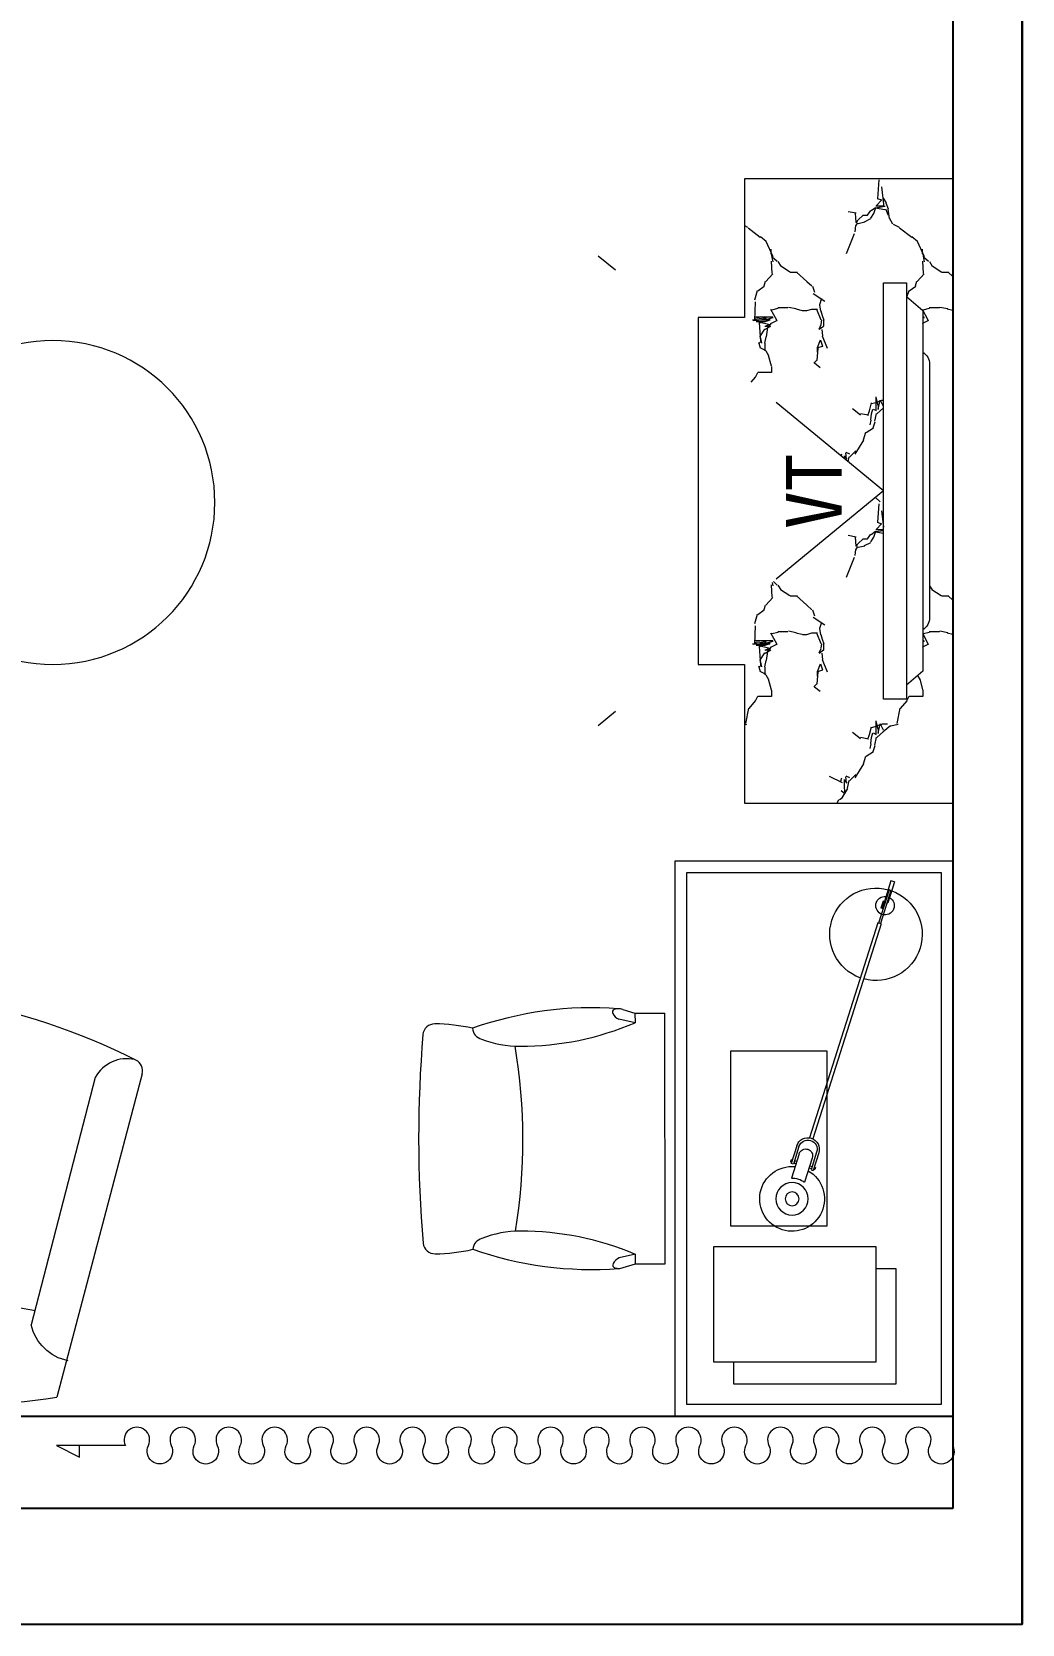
# Model space of a CAD drawing. Header units: millimetres. Extents: x 3162 to 221128, y -144913 to 11496.
# Drawn here: x 32967 to 35107, y -140930 to -137487 of the extents above; entities that cross this region are included whole.
import ezdxf
from ezdxf.enums import TextEntityAlignment as Align
from ezdxf.xclip import XClip

# ---------------------------------------------------------------- set-up
doc = ezdxf.new("R2010")
doc.units = ezdxf.units.MM
doc.header["$LTSCALE"] = 10
doc.header["$XCLIPFRAME"] = 2
doc.linetypes.add('ACAD_ISO03W100', pattern=[30, 12, -18])
doc.layers.get('Defpoints').update_dxf_attribs({"color": 250})
doc.layers.add('FF-Curtain【平面窗帘】', color=32, linetype='Continuous', lineweight=0)
doc.layers.add('FF-【活动成品家具】', color=51, linetype='Continuous', lineweight=0)
for name, color, linetype in [('IFF-FURN-DETAIL', 250, 'Continuous'), ('WALL', 7, 'Continuous'), ('走线及回路标注', 1, 'Continuous')]:
    doc.layers.add(name, color=color, linetype=linetype)
doc.styles.add('ROMANTIC', font='', dxfattribs={"bigfont": 'gbcbig.shx'})
doc.styles.get('ROMANTIC').set_extended_font_data('STXihei')

# ---------------------------------------------------------------- blocks, each defined once
blk = doc.blocks.new('海龙工具_液晶电视')
at = {"color": 251, "linetype": 'ACAD_ISO03W100', "ltscale": 2.5}
for q in [(-507.9, 716), (507.9, 716)]:
    blk.add_line((0, 100), q, dxfattribs=at)
blk.add_line((-450, 50), (450, 50))
at = {"color": 251}
blk.add_line((-300, 15), (300, 15), dxfattribs=at)
blk.add_lwpolyline([(-450, 50), (450, 50), (450, 100), (-450, 100)], close=True)
blk.add_lwpolyline([(-420, 50), (-390, 15), (-300, 15, 0.267949), (-274, 0), (274, 0, 0.267949), (300, 15), (390, 15), (420, 50)], format="xyb")
at = {"color": 250, "style": 'ROMANTIC', "text_generation_flag": 6}
blk.add_text('TV', height=120, rotation=180, dxfattribs=at).set_placement((0.8, 250.3), align=Align.MIDDLE)
blk = doc.blocks.new('液晶电视')
at = {"ltscale": 4}
blk.add_blockref('海龙工具_液晶电视', (0, 0), dxfattribs=at)
blk = doc.blocks.new('海龙_05060884')
at = {"layer": 'FF-【活动成品家具】'}
h = blk.add_hatch(dxfattribs=at)
h.set_pattern_fill('AA大理石深SC800', color=8, scale=700, pattern_type=2)
h.set_pattern_definition([(177.769103, (2569207.35, -1702093.014), (-700.00002183, -2.69e-05), [40.03034, -8366.3405]), (28.1136392, (2569187.35, -1702055.616), (700.0000028, 327.23196765), [26.45461, -5529.00824]), (76.6298055, (2569187.35, -1702002.636), (-1.05e-05, 327.2319275), [14.41496, -3012.71901]), (106.992819, (2569190.68, -1701979.26), (6.7e-06, 327.2319222), [11.40566, -2383.78875]), (21.8355897, (2569187.35, -1701955.89), (699.99999517, 327.2319006), [25.13679, -5253.58526]), (17.3096175, (2569190.68, -1701949.66), (700.0000145, 327.231969), [10.47438, -2189.14444]), (162.690382, (2569167.35, -1702091.46), (-700.0000325, 327.231908), [20.94876, -2178.67006]), (125.490837, (2569147.35, -1702085.22), (-4.3e-05, 327.231901), [17.22434, -1188.48149]), (162.690382, (2569137.35, -1702071.2), (-700.0000325, 327.231908), [10.47438, -2189.14444]), (136.925518, (2569127.35, -1702068.08), (-2e-05, 327.23191), [22.8165, -935.47517]), (3.3442344, (2569084.018, -1702054.058), (700.000013, 4.667e-05), [26.71214, -5582.84048]), (10.5914065, (2569067.35, -1702057.174), (1400.000031, 327.2319727), [16.95554, -3543.70772]), (0, (2569057.35, -1702057.17), (700, 327.23194), [10, -689.99994]), (103.370194, (2569187.35, -1702055.616), (-5.48e-05, 327.2319113), [14.41489, -3012.71901]), (90, (2569184, -1702041.6), (700, -4e-14), [10.90773, -316.32419]), (90, (2569184, -1702030.7), (700, -4e-14), [10.90773, -316.32419]), (78.995121, (2569184.02, -1702019.776), (-2.72e-05, 327.2319559), [17.46185, -3649.52189]), (90, (2569187.35, -1701968.35), (700, -4e-14), [12.46598, -314.76592]), (6.6658365, (2569177.35, -1701951.21), (699.9999705, 1.27e-05), [13.42411, -2805.63262]), (160.679045, (2569177.35, -1701951.21), (-699.9999937, 327.231933), [14.12908, -2952.97835]), (47.485996, (2568894.02, -1702156.9), (700.0000005, 654.4639248), [14.79793, -3092.76646]), (6.1571803, (2568904.018, -1702145.995), (2800.00001973, 327.23192843), [43.58473, -9109.2134]), (31.9352432, (2568947.35, -1702141.32), (699.9999716, 327.2319319), [11.78345, -2462.74511]), (19.3209546, (2568957.35, -1702135.09), (699.999996, 327.2319281), [14.12908, -2952.97835]), (8.8568723, (2568970.68, -1702130.41), (699.9999635, 5.46e-05), [20.24134, -2105.10111]), (30.29957, (2568990.684, -1702127.295), (700.0000166, 327.2319738), [15.44284, -3227.55244]), (61.8626245, (2569004.02, -1702119.5), (-3.7e-05, 327.231936), [14.13664, -1470.21231]), (52.9473395, (2569010.684, -1702107.038), (700.00000455, 981.6958246), [33.192334, -6937.19747]), (51.263996, (2569030.684, -1702080.55), (699.999997, 981.6958529), [15.98128, -3340.08304]), (25.054876, (2569040.68, -1702068.08), (700, -3e-06), [36.79571, -735.91427]), (47.485996, (2569074.02, -1702052.5), (700.0000005, 654.4639248), [14.79793, -3092.76646]), (31.9352432, (2569084.02, -1702041.59), (699.9999716, 327.2319319), [11.78345, -2462.74511]), (56.6470201, (2569094.018, -1702035.36), (700.0000012, 981.6958188), [24.25143, -5068.55181]), (90, (2569107.35, -1702015.1), (700, -4e-14), [15.582476, -311.64945]), (47.485996, (2569107.35, -1701999.52), (700.0000005, 654.4639248), [29.59586, -3077.96853]), (47.485996, (2569127.35, -1701977.704), (700.0000005, 654.4639248), [14.79793, -3092.76646]), (19.3209546, (2569137.35, -1701966.796), (699.999996, 327.2319281), [14.12908, -2952.97835]), (56.2378233, (2569150.684, -1701962.12), (699.99996254, 981.69585345), [29.98968, -6267.84088]), (25.054876, (2568970.68, -1702136.64), (700, -3e-06), [14.71827, -757.99171]), (80.6556929, (2568967.35, -1702156.9), (2.62e-05, 327.2319152), [20.52967, -4290.69354]), (160.679045, (2568980.684, -1702161.58), (-699.9999937, 327.231933), [14.12908, -2952.97835]), (148.064756, (2568990.68, -1702167.81), (-699.999967, 327.2319416), [11.78345, -2462.74511]), (115.424913, (2568997.35, -1702181.834), (-700.000029, 1636.1597197), [15.52817, -3245.38277]), (103.370194, (2569000.684, -1702195.86), (-5.48e-05, 327.2319113), [14.41489, -3012.71901]), (144.961427, (2569007.35, -1702200.53), (-700.0000265, 654.4638884), [8.14233, -1701.74844]), (173.334163, (2569020.684, -1702202.09), (-699.9999705, 1.88e-05), [13.42411, -2805.63262]), (158.418473, (2569064.018, -1702219.232), (-4199.99999472, 1636.15974199), [46.60026, -9739.4493]), (78.995121, (2568977.35, -1702217.674), (-2.72e-05, 327.2319559), [17.46185, -3649.52189]), (4.4550498, (2568980.684, -1702200.533), (700.0000104, 4.37e-05), [20.0606, -4192.66778]), (154.945124, (2569000.68, -1702198.97), (-700, -9e-07), [7.35917, -765.35081]), (132.514004, (2568994.02, -1702195.86), (-699.9999993, 654.463926), [14.79793, -3092.76646]), (90, (2568984, -1702184.95), (700, -4e-14), [9.34949, -317.88246]), (142.076999, (2568984.02, -1702175.6), (-700.0000235, 654.463844), [12.67686, -2649.46857]), (125.490837, (2568974.02, -1702167.81), (-4.3e-05, 327.231901), [11.48294, -1194.22296]), (99.344307, (2568967.35, -1702158.46), (-2.57e-05, 327.2319152), [20.5296, -4290.69354]), (90, (2568964, -1702156.9), (700, -4e-14), [18.69897, -308.53291]), (136.925518, (2568964.02, -1702156.9), (-2e-05, 327.23191), [18.2532, -940.03847]), (70.3775316, (2568947.35, -1702153.79), (1.97e-05, 327.231914), [9.92593, -2074.51804]), (175.54495, (2568947.35, -1702153.786), (-700.0000158, -2.36e-05), [40.1212, -4172.60718]), (148.064756, (2569544.02, -1702230.14), (-699.999967, 327.2319416), [23.56697, -2450.96166]), (35.0385725, (2569504.02, -1702225.47), (700.000032, 654.463882), [8.14233, -1701.74844]), (6.6658365, (2569520.684, -1702225.465), (699.9999705, 1.27e-05), [13.42411, -2805.63262]), (162.690382, (2569510.68, -1702233.26), (-700.0000325, 327.231908), [10.47438, -2189.14444]), (64.5750864, (2569497.35, -1702261.305), (699.9999829, 1636.1597424), [31.05627, -3229.8546]), (0, (2569504.02, -1702225.47), (700, 327.23194), [16.666664, -683.33328]), (118.137375, (2569547.35, -1702236.37), (-2.2e-05, 327.231903), [7.06832, -1477.28063]), (157.435521, (2569577.35, -1702248.84), (-699.9999875, 327.23189523), [32.48693, -6789.76837]), (136.925518, (2569584.02, -1702255.07), (-2e-05, 327.23191), [9.1266, -949.16507]), (154.945124, (2569594.02, -1702259.75), (-700, -9e-07), [11.03872, -761.67126]), (49.4476465, (2569527.35, -1702231.7), (700.0000126, 981.6957893), [10.25416, -2143.11958]), (51.263996, (2569304.02, -1701963.68), (699.999997, 981.6958529), [15.98128, -3340.08304]), (136.925518, (2569304.02, -1701963.68), (-2e-05, 327.23191), [9.1266, -949.16507]), (176.655765, (2569297.35, -1701957.447), (-700.00001707, -1.59e-05), [26.71214, -5582.84048]), (106.992819, (2569270.68, -1701955.89), (6.7e-06, 327.2319222), [11.40566, -2383.78875]), (19.3209546, (2569254.02, -1701949.655), (699.999996, 327.2319281), [14.12908, -2952.97835]), (159.49524, (2569270.684, -1701955.89), (-700.0000066, 327.2319549), [17.79407, -3718.95475]), (180, (2569280.7, -1701955.9), (-700, 327.23194), [10, -689.99994]), (22.2465213, (2569244.018, -1701944.98), (700.0000198, 327.23192524), [28.8113, -6021.55701]), (6.6658365, (2569230.684, -1701946.54), (699.9999705, 1.27e-05), [13.42411, -2805.63262]), (52.1215557, (2569400.684, -1702208.324), (700.0000225, 981.6958277), [21.71596, -4538.63158]), (78.995121, (2569414.02, -1702191.184), (-2.72e-05, 327.2319559), [17.46185, -3649.52189]), (162.690382, (2569417.35, -1702174.04), (-700.0000325, 327.231908), [10.47438, -2189.14444]), (164.332014, (2569407.35, -1702170.926), (-1399.9999669, 327.2319563), [17.30988, -3617.75911]), (104.970339, (2569390.684, -1702166.25), (-3.98e-05, 327.2319457), [12.90394, -2696.92402]), (109.622468, (2569387.35, -1702153.79), (-1.74e-05, 327.231914), [9.92593, -2074.51804]), (90, (2569384, -1702144.44), (700, -4e-14), [12.46598, -314.76592]), (25.054876, (2569384.02, -1702147.55), (700, -3e-06), [14.71827, -757.99171]), (166.844039, (2569404.02, -1702152.23), (-699.999993, 327.2319035), [20.53905, -1417.1955]), (0, (2569394.02, -1702152.23), (700, 327.23194), [10, -689.99994]), (15.667986, (2569377.35, -1702156.9), (1399.9999669, 327.2319563), [17.30988, -3617.75911]), (180, (2569394.02, -1702156.9), (-700, 327.23194), [16.666664, -683.33328]), (180, (2569407.35, -1702156.9), (-700, 327.23194), [13.333334, -686.66661]), (61.8626245, (2569404.02, -1702163.14), (-3.7e-05, 327.231936), [7.06832, -1477.28063]), (162.690382, (2569414.02, -1702166.25), (-700.0000325, 327.231908), [10.47438, -2189.14444]), (173.334163, (2569427.35, -1702167.81), (-699.9999705, 1.88e-05), [13.42411, -2805.63262]), (171.143127, (2569437.35, -1702169.37), (-699.9999743, -6e-06), [10.12067, -2115.22178]), (13.15596, (2569247.35, -1702080.55), (699.999983, 327.2319595), [13.6927, -1424.04185]), (146.796701, (2569247.35, -1702080.55), (-1400.0000003, 981.6958516), [19.91878, -4163.01753]), (118.137375, (2569230.68, -1702069.64), (-2.2e-05, 327.231903), [14.13664, -1470.21231]), (90, (2569224, -1702069.64), (700, -4e-14), [12.46598, -314.76592]), (113.162745, (2569224.02, -1702069.64), (-3.44e-05, 327.2319177), [8.47434, -1771.13755]), (75.873987, (2569214.018, -1702088.34), (699.99999423, 2945.08749146), [27.31624, -5709.08807]), (90, (2569214, -1702088.34), (700, -4e-14), [18.69897, -308.53291]), (106.992819, (2569214.02, -1702069.64), (6.7e-06, 327.2319222), [11.40566, -2383.78875]), (90, (2569210.7, -1702096.1), (700, -4e-14), [37.397934, -289.83395]), (95.3136086, (2569210.684, -1702096.13), (-1.335e-05, 327.2319124), [35.99435, -7522.8223]), (83.5762835, (2569204.018, -1702089.898), (3.255e-05, 327.23196893), [29.79375, -6226.89452]), (90, (2569204, -1702089.9), (700, -4e-14), [9.34949, -317.88246]), (76.6298055, (2569204.02, -1702080.55), (-1.05e-05, 327.2319275), [14.41496, -3012.71901]), (103.370194, (2569207.35, -1702066.524), (-5.48e-05, 327.2319113), [14.41489, -3012.71901]), (90, (2569204, -1702079), (700, -4e-14), [26.490205, -300.7417]), (133.553349, (2569507.35, -1702214.56), (-700.0000129, 654.4639115), [19.35087, -4044.33463]), (169.408593, (2569524.02, -1702217.674), (-1400.000041, 327.2319161), [16.95554, -3543.70772]), (6.6658365, (2569497.35, -1702222.35), (699.9999705, 1.27e-05), [13.42411, -2805.63262]), (66.837255, (2569497.35, -1702222.35), (-2.94e-05, 327.231945), [8.47434, -1771.13755]), (148.064756, (2569500.68, -1702202.09), (-699.999967, 327.2319416), [35.35042, -2439.17821]), (164.332014, (2569470.684, -1702183.39), (-1399.9999669, 327.2319563), [17.30988, -3617.75911]), (122.690182, (2569454.02, -1702178.72), (-699.9999866, 981.6958593), [18.51521, -3869.68155]), (160.679045, (2569444.02, -1702163.135), (-699.9999937, 327.231933), [14.12908, -2952.97835]), (169.408593, (2569430.684, -1702158.46), (-1400.000041, 327.2319161), [16.95554, -3543.70772]), (133.553349, (2569414.02, -1702155.344), (-700.0000129, 654.4639115), [19.35087, -4044.33463]), (130.552353, (2569400.68, -1702141.32), (-700.000004, 981.6957954), [20.50832, -2132.86542]), (102.074477, (2569387.35, -1702125.74), (-2.5e-05, 327.2319044), [15.93501, -3330.41737]), (169.408593, (2569384.02, -1702110.155), (-1400.000041, 327.2319161), [33.91108, -3526.75218]), (139.920946, (2569350.684, -1702103.92), (-700.0000024, 654.46388085), [21.78204, -4552.44356]), (154.945124, (2569334.02, -1702089.9), (-700, -9e-07), [11.03872, -761.67126]), (90, (2569324, -1702085.2), (700, -4e-14), [29.606696, -297.62523]), (0, (2569310.7, -1702055.6), (700, 327.23194), [13.333334, -686.66661]), (14.9560981, (2569287.35, -1702061.85), (1399.9999853, 327.2319453), [24.15147, -5047.66192]), (31.9352432, (2569277.35, -1702068.08), (699.9999716, 327.2319319), [11.78345, -2462.74511]), (61.8626245, (2569270.68, -1702080.55), (-3.7e-05, 327.231936), [14.13664, -1470.21231]), (17.3096175, (2569260.68, -1702083.66), (700.0000145, 327.231969), [10.47438, -2189.14444]), (118.137375, (2569260.68, -1702083.66), (-2.2e-05, 327.231903), [7.06832, -1477.28063]), (4.4550498, (2569217.35, -1702080.55), (700.0000104, 4.37e-05), [40.1212, -4172.60718]), (51.263996, (2569207.35, -1702093.014), (699.999997, 981.6958529), [15.98128, -3340.08304]), (0, (2569260.7, -1702069.64), (700, 327.23194), [16.666664, -683.33328]), (166.844039, (2569260.68, -1702069.64), (-699.999993, 327.2319035), [13.6927, -1424.04185]), (171.143127, (2569247.35, -1702066.52), (-699.9999743, -6e-06), [20.24134, -2105.10111]), (142.076999, (2569227.35, -1702063.41), (-700.0000235, 654.463844), [12.67686, -2649.46857]), (118.137375, (2569217.35, -1702055.62), (-2.2e-05, 327.231903), [14.13664, -1470.21231]), (90, (2569190.7, -1701988.6), (700, -4e-14), [9.34949, -317.88246]), (171.143127, (2569220.68, -1701948.1), (-699.9999743, -6e-06), [10.12067, -2115.22178]), (154.945124, (2569230.68, -1701952.77), (-700, -9e-07), [11.03872, -761.67126]), (125.490837, (2569230.68, -1701952.77), (-4.3e-05, 327.231901), [11.48294, -1194.22296]), (0, (2569210.7, -1701943.42), (700, 327.23194), [13.333334, -686.66661]), (17.3096175, (2569200.68, -1701946.54), (700.0000145, 327.231969), [10.47438, -2189.14444])])
h.paths.add_polyline_path([(675, -67), (675, 383), (-675, 383), (-675, -67), (-375, -67), (-375, -167), (-329.8, -167), (0, 233), (-450, 233), (-450, 283), (-420, 283), (-390, 318), (-300, 318, -0.267949), (-274, 333), (274, 333, -0.267949), (300, 318), (390, 318), (420, 283), (450, 283), (450, 233), (0, 233), (329.8, -167), (375, -167), (375, -67)])
blk.add_lwpolyline([(-675, 383), (-675, -67), (-375, -67), (-375, -167), (375, -167), (375, -67), (675, -67), (675, 383), (-675, 383)], dxfattribs=at)
at = {"layer": 'FF-【活动成品家具】', "xscale": -1, "rotation": 180}
blk.add_blockref('液晶电视', (0, 333), dxfattribs=at)
blk = doc.blocks.new('tasklight')
at = {"color": 251}
for p, q in [((457.5, 270.3), (495.7, 282.4)), ((459, 265.6), (497.2, 277.6)), ((474.8, 265.3), (527.3, 281.8)), ((487.8, 282.5), (492.5, 284)), ((488.5, 280.1), (487.8, 282.5)), ((493.3, 281.6), (492.5, 284)), ((496.3, 272.1), (494.8, 276.8)), ((497.2, 277.6), (495.7, 282.4)), ((-25, 96.3), (440.3, 242.9)), ((483.9, 236.7), (536.3, 253.2)), ((491.5, 270.6), (490, 275.3)), ((500.6, 242), (502.1, 237.2)), ((505.3, 243.5), (506.8, 238.7)), ((-22.6, 88.7), (442.7, 235.3)), ((471.1, 227.4), (509.2, 239.4)), ((472.6, 222.7), (510.7, 234.7)), ((503.6, 232.4), (504.3, 230)), ((504.3, 230), (509.1, 231.5)), ((508.3, 233.9), (509.1, 231.5)), ((509.2, 239.4), (510.7, 234.7)), ((-115.6, 67.8), (-70.8, 81.9)), ((-113.2, 60.1), (-68.4, 74.3)), ((-96, 71.9), (-24.4, 94.4)), ((-94.8, 68), (-96, 71.9)), ((-94.8, 68), (-23.2, 90.6)), ((-71.7, 84.7), (-56.5, 89.6)), ((-70.8, 81.9), (-71.7, 84.7)), ((-55.6, 86.7), (-70.8, 81.9)), ((-70.8, 81.9), (-70.2, 80)), ((-69, 76.2), (-68.4, 74.3)), ((-67.4, 80.9), (-68, 82.8)), ((-57.8, 83.9), (-58.4, 85.8)), ((-55.6, 86.7), (-56.5, 89.6)), ((-22.6, 88.7), (-25, 96.3)), ((-113.2, 60.1), (-115.6, 67.8))]:
    blk.add_line(p, q, dxfattribs=at)
for radius in [35, 15]:
    blk.add_circle((572.3, 280.3), radius, dxfattribs=at)
for centre, radius, start, end in [((572.3, 280.3), 70, 209.8589, 185.1116), ((572.3, 280.3), 45, 178.014, 216.9565), ((465, 246.5), 25, 107.4853, 287.4853), ((465, 246.5), 20, 107.4853, 287.4853), ((479.4, 251), 15, 107.4853, 287.4853), ((0, 100), 100, 19.7777, 195.1928), ((0, 100), 100, 199.7777, 15.1928), ((-62, 80.5), 20, 209.0222, 185.9483)]:
    blk.add_arc(centre, radius, start, end, dxfattribs=at)
blk = doc.blocks.new('海龙_04090929')
at = {"color": 0, "linetype": 'ByBlock'}
for p, q in [((271.2, -44.5, 0), (-271.2, -45.4, 0)), ((-271.1, -109.6, 0), (-271.2, -45.4, 0)), ((271.3, -108.7, 0), (271.2, -44.5, 0)), ((-278.9, -136.2, 0), (-271.1, -109.6, 0)), ((-271.1, -109.6, 0), (-250.2, -109.5, 0)), ((-271.1, -109.6, 0), (-250.2, -109.5, 0)), ((-250.2, -109.5, 0), (-258, -144.4, 0)), ((-250.2, -109.5, 0), (-258, -144.4, 0)), ((250.4, -108.6, 0), (258.3, -143.6, 0)), ((271.3, -108.7, 0), (250.4, -108.6, 0)), ((250.4, -108.6, 0), (258.3, -143.6, 0)), ((271.3, -108.7, 0), (250.4, -108.6, 0)), ((279.2, -135.3, 0), (271.3, -108.7, 0))]:
    blk.add_line(p, q, dxfattribs=at)
at = {"ltscale": 500}
blk.add_lwpolyline([(600, 577.1), (600, -22.9), (-600, -22.9), (-600, 577.1)], close=True, dxfattribs=at)
at = {"color": 251}
for points in [[(575, 552.1), (575, 2.1), (-575, 2.1), (-575, 552.1)], [(483.8, 61), (233.8, 61), (233.8, 411), (483.8, 411)], [(-189.7, 304.9), (189.7, 304.9), (189.7, 97.6), (-189.7, 97.6)]]:
    blk.add_lwpolyline(points, close=True, dxfattribs=at)
blk.add_lwpolyline([(281, 411), (281, 453.9), (531, 453.9), (531, 103.9), (483.8, 103.9)], dxfattribs=at)
at = {"color": 0, "linetype": 'ByBlock'}
for centre, radius, start, end in [((-255.2, -145.3, 0), 25.4, 158.9901, 180.625), ((-825.4, -356.4, 0), 625.9, 359.8413, 23.2355), ((-825.4, -356.4, 0), 625.9, 359.8413, 23.2355), ((826.4, -353.7, 0), 625.9, 156.949, 180.3432), ((826.4, -353.7, 0), 625.9, 156.949, 180.3432), ((255.5, -144.5, 0), 25.4, 359.5595, 21.1944), ((490.4, -202.2, 0), 773.1, 175.8034, 199.5327), ((-255.2, -145.3, 0), 25.4, 180.625, 200.6267), ((-255.2, -145.3, 0), 25.4, 180.625, 200.6267), ((-273, -152, 0), 6.35, 200.6267, 296.646), ((-273, -152, 0), 6.35, 200.6267, 296.646), ((-281.6, -135, 0), 25.4, 296.646, 338.2826), ((-281.6, -135, 0), 25.4, 296.646, 338.2826), ((-489.9, -203.8, 0), 773.1, 340.6518, 4.3811), ((281.9, -134.1, 0), 25.4, 201.9019, 243.5385), ((281.9, -134.1, 0), 25.4, 201.9019, 243.5385), ((273.4, -151.2, 0), 6.35, 243.5385, 339.5578), ((273.4, -151.2, 0), 6.35, 243.5385, 339.5578), ((255.5, -144.5, 0), 25.4, 339.5578, 359.5595), ((255.5, -144.5, 0), 25.4, 339.5578, 359.5595), ((-411.2, -361.5, 0), 211.7, 337.8885, 0.9101), ((-411.2, -361.5, 0), 211.7, 337.8885, 0.9101), ((2.4, -1560, 0), 1208.4, 80.5641, 99.6204), ((2.4, -1560, 0), 1208.4, 80.5641, 99.6204), ((412.2, -360.1, 0), 211.7, 179.2744, 202.296), ((412.2, -360.1, 0), 211.7, 179.2744, 202.296), ((-239.7, -435.3, 0), 25.4, 273.3566, 346.6742), ((-239.7, -435.3, 0), 25.4, 273.3566, 346.6742), ((241, -434.5, 0), 25.4, 193.5103, 266.8279), ((241, -434.5, 0), 25.4, 193.5103, 266.8279), ((133.9, -545.8, 0), 381.7, 167.1139, 179.4864), ((-132.2, -546.2, 0), 381.7, 0.6981, 13.0706), ((-222.4, -542.6, 0), 25.4, 179.5077, 265.2204), ((224, -541.9, 0), 25.4, 274.9641, 0.6768), ((-3.4, 2077, 0), 2654.1, 265.2204, 274.9641)]:
    blk.add_arc(centre, radius, start, end, dxfattribs=at)
at = {"color": 251, "extrusion": (-2.3211e-12, 1.2757e-12, -1), "zscale": -1, "rotation": 180.1031689503806}
blk.add_blockref('tasklight', (441.3, 511.2, 0), dxfattribs=at)
blk = doc.blocks.new('A$C30C2245E')
blk.add_lwpolyline([(88.9, 171.3, 0.232884), (187, 0, 0.184752), (342.5, 137.4, 0.286563), (192.2, 333.2, 0.237978), (0, 258.3, 0.243587), (112, 143.8, -4.263709)], format="xyb")
at = {"color": 250, "linetype": 'ByBlock'}
blk.add_lwpolyline([(132.8, 226.6, 0.343333), (186.3, 3.8, -0.126408), (337.5, 137.8, 5.969376)], format="xyb", dxfattribs=at)
blk = doc.blocks.new('A$C7FBA12E6')
for p, q in [((80.6, 800.2, 1754.9), (0, 33.6, 1754.9)), ((80.6, 800.2, 1754.9), (1769.4, 800.2, 1754.9)), ((1769.4, 800.2, 1754.9), (1850, 33.6, 1754.9)), ((18.5, 209.2, 1754.9), (75.9, 209.2, 1754.9)), ((1774.1, 209.2, 1754.9), (1831.5, 209.2, 1754.9))]:
    blk.add_line(p, q)
for centre, radius, start, end in [((850, 5125.3, 1754.9), 4426.9, 259.9324, 263.7999), ((1000, 5125.3, 1754.9), 4426.9, 276.2001, 280.0676), ((161, 721.5, 1754.9), 24.5, 342.7229, 76.4672), ((1689, 721.5, 1754.9), 24.5, 103.5328, 197.2771), ((-1600.8, 969.3, 1754.9), 1803.4, 345.2111, 351.866), ((900, 6539.9, 1754.9), 5841.5, 266.21476, 270.00017), ((900, 8150.6, 1754.9), 7452.1, 269.99976, 273.35116), ((3450.8, 969.3, 1754.9), 1803.4, 188.134, 194.7889), ((-3920.3, 1214.7, 1754.9), 4120.8, 345.8771, 348.7027), ((5770.3, 1214.7, 1754.9), 4120.8, 191.2973, 194.1229), ((925, 5109, 1754.9), 5159, 259.6712, 280.3288)]:
    blk.add_arc(centre, radius, start, end)
at = {"layer": 'IFF-FURN-DETAIL', "color": 250}
for p, q in [((900, 698.5, 1754.9), (900.1, -35.5, 1754.9)), ((24.8, 202.2, 1754.9), (8.4, 46.8, 1754.9)), ((24.8, 202.2, 1754.9), (81.3, 202.2, 1754.9)), ((1768.7, 202.2, 1754.9), (1825.2, 202.2, 1754.9)), ((1825.2, 202.2, 1754.9), (1841.6, 46.8, 1754.9))]:
    blk.add_line(p, q, dxfattribs=at)
for centre, radius, start, end in [((850, 5126, 1754.9), 4424, 259.9375, 263.8393), ((1000, 5126, 1754.9), 4424, 276.1607, 280.0625), ((486.8, 1648, 1754.9), 957.8, 250.4757, 261.7845), ((1363.2, 1648, 1754.9), 957.8, 278.2155, 289.5243), ((900, 6525, 1754.9), 5823, 266.17049, 270.00017), ((538.1, 8644.9, 1754.9), 7954.6, 269.94772, 272.60787), ((900, 8116.3, 1754.9), 7414.3, 269.99975, 273.39365), ((1311, 10943.9, 1754.9), 10253.7, 267.70306, 270.04608), ((-2956.5, 1048.8, 1754.9), 3153.5, 344.4273, 348.0488), ((4806.5, 1048.8, 1754.9), 3153.5, 191.9512, 195.5727), ((925, 5109, 1754.9), 5144.6, 260.1729, 279.91)]:
    blk.add_arc(centre, radius, start, end, dxfattribs=at)
for p, xscale, yscale, zscale, rotation in [((69.9, 725.5, 1754.9), 1.499999999999999, 1.499999999999999, 1.499999999999999, 275.8778965104371), ((1780.1, 725.5, 1754.9), -1.5, 1.5, 1.5, 84.12210348956802)]:
    blk.add_blockref('A$C30C2245E', p, dxfattribs=dict(xscale=xscale, yscale=yscale, zscale=zscale, rotation=rotation))
blk = doc.blocks.new('1X-LAMP1')
at = {"color": 0, "linetype": 'ByBlock'}
for p, q in [((0.033, -0.058), (-0.59, 1.022)), ((0.033, -0.058), (-0.59, 1.022)), ((0.033, 0.058), (-0.59, -1.022)), ((0.033, 0.058), (-0.59, -1.022)), ((-0.067, 0), (1.18, 0)), ((-0.067, 0), (1.18, 0))]:
    blk.add_line(p, q, dxfattribs=at)
at = {"color": 0, "linetype": 'ByBlock', "const_width": 0.0333}
for points in [[(-0.481, 0.833), (-0.582, 1.009)], [(-0.481, 0.833), (-0.582, 1.009)], [(0.962, 0), (1.165, 0)], [(0.962, 0), (1.165, 0)], [(-0.481, -0.833), (-0.582, -1.009)], [(-0.481, -0.833), (-0.582, -1.009)]]:
    blk.add_lwpolyline(points, dxfattribs=at)
at = {"color": 0, "linetype": 'ByBlock'}
blk.add_circle((0, 0), 1, dxfattribs=at)
at = {"color": 8, "linetype": 'ByBlock'}
for radius in [0.867, 0.867, 0.367, 0.367]:
    blk.add_circle((0, 0), radius, dxfattribs=at)
blk = doc.blocks.new('A$C6B2A169A')
at = {"lineweight": 20}
for p, q in [((854.7, 145.1), (710.5, 836)), ((32, 41.3), (0, 746.4)), ((755.7, 158), (648.6, 686.8)), ((656, 656.9), (376.7, 621.7)), ((124.7, 78.4), (97, 617.2)), ((97.3, 586.4), (376.7, 621.7))]:
    blk.add_line(p, q, dxfattribs=at)
for points in [[(730.3, 758.3, 0.292618), (648.6, 686.8)], [(0.1, 666.2, -0.292618), (97, 617.2)]]:
    blk.add_lwpolyline(points, format="xyb", dxfattribs=at)
for centre, radius, start, end in [((478.8, -188.4), 1050.3, 77.2547, 117.1242), ((824.7, 191.5), 76.7, 205.8962, 279.7017), ((830, 140), 25.2, 292.6944, 11.5882), ((278.6, 1399.1), 1399.7, 260.7449, 293.634), ((49.5, 93.7), 76.7, 274.6772, 348.4827), ((57.1, 42.5), 25.2, 182.7908, 261.6845)]:
    blk.add_arc(centre, radius, start, end, dxfattribs=at)
blk = doc.blocks.new('SF_沙发3')
at = {"flags": 128}
blk.add_lwpolyline([(325, -1355.4, 1), (-375, -1355.4, 1)], format="xyb", close=True, dxfattribs=at)
for name, p, xscale, yscale, zscale, rotation in [('1X-LAMP1', (-1368.4, -280, 1754.9), -300, 300, 300, 270), ('A$C6B2A169A', (-1229.7, -1592.5), 1.024096385546305, 1.024096385546305, 1.024096385546305, 72.5848827155527)]:
    blk.add_blockref(name, p, dxfattribs=dict(xscale=xscale, yscale=yscale, zscale=zscale, rotation=rotation))
at = {"extrusion": (0, 0, -1), "xscale": -1, "zscale": -1}
blk.add_blockref('A$C7FBA12E6', (925, -800.2, 1754.9), dxfattribs=at)
blk = doc.blocks.new('海龙_08219812')
at = {"layer": 'Defpoints'}
blk.add_line((-3070, -3010), (3170, -3010), dxfattribs=at)
at = {"layer": 'FF-Curtain【平面窗帘】'}
blk.add_lwpolyline([(3170, -3074, -1.6), (3120.3, -3074, 1.6), (3070.7, -3074, -1.6), (3021, -3074, 1.6), (2971.3, -3074, -1.6), (2921.7, -3074, 1.6), (2872, -3074, -1.6), (2822.3, -3074, 1.6), (2772.7, -3074, -1.6), (2723, -3074, 1.6), (2673.3, -3074, -1.6), (2623.7, -3074, 1.6), (2574, -3074, -1.6), (2524.3, -3074, 1.6), (2474.7, -3074, -1.6), (2425, -3074, 1.6), (2375.3, -3074, -1.6), (2325.7, -3074, 1.6), (2276, -3074, -1.6), (2226.3, -3074, 1.6), (2176.7, -3074, -1.6), (2127, -3074, 1.6), (2077.3, -3074, -1.6), (2027.7, -3074, 1.6), (1978, -3074, -1.6), (1928.3, -3074, 1.6), (1878.7, -3074, -1.6), (1829, -3074, 1.6), (1779.3, -3074, -1.6), (1729.7, -3074, 1.6), (1680, -3074, -1.6), (1630.3, -3074, 1.6), (1580.7, -3074, -1.6), (1531, -3074, 1.6), (1481.3, -3074, -1.6), (1431.7, -3074, 1.6), (1382, -3074), (1332.3, -3074), (1282.7, -3074), (1233, -3074), (1282.7, -3098.8), (1282.7, -3074)], format="xyb", dxfattribs=at)
at = {"layer": 'WALL'}
for p, q in [((3170, 2790), (3170, -3210)), ((3320, 2790), (3320, -3460)), ((3170, -3210), (-535, -3210)), ((-535, -3460), (3320, -3460))]:
    blk.add_line(p, q, dxfattribs=at)
at = {"layer": 'FF-【活动成品家具】'}
for name, p, rotation in [('SF_沙发3', (-130, -1010), 90), ('海龙_05060884', (2787, -1010), 269.9999999999999), ('海龙_04090929', (2592.9, -2410), 270)]:
    blk.add_blockref(name, p, dxfattribs=dict(at, rotation=rotation))

msp = doc.modelspace()

# ---------------------------------------------------------------- block references
at = {"layer": '走线及回路标注'}
ref = msp.add_blockref('海龙_08219812', (31786.6, -137469.9), dxfattribs=at)
XClip(ref).set_block_clipping_path([(-3320.0000000004, -3460), (3320.0000000004, 3460)])

doc.saveas('drawing.dxf')
